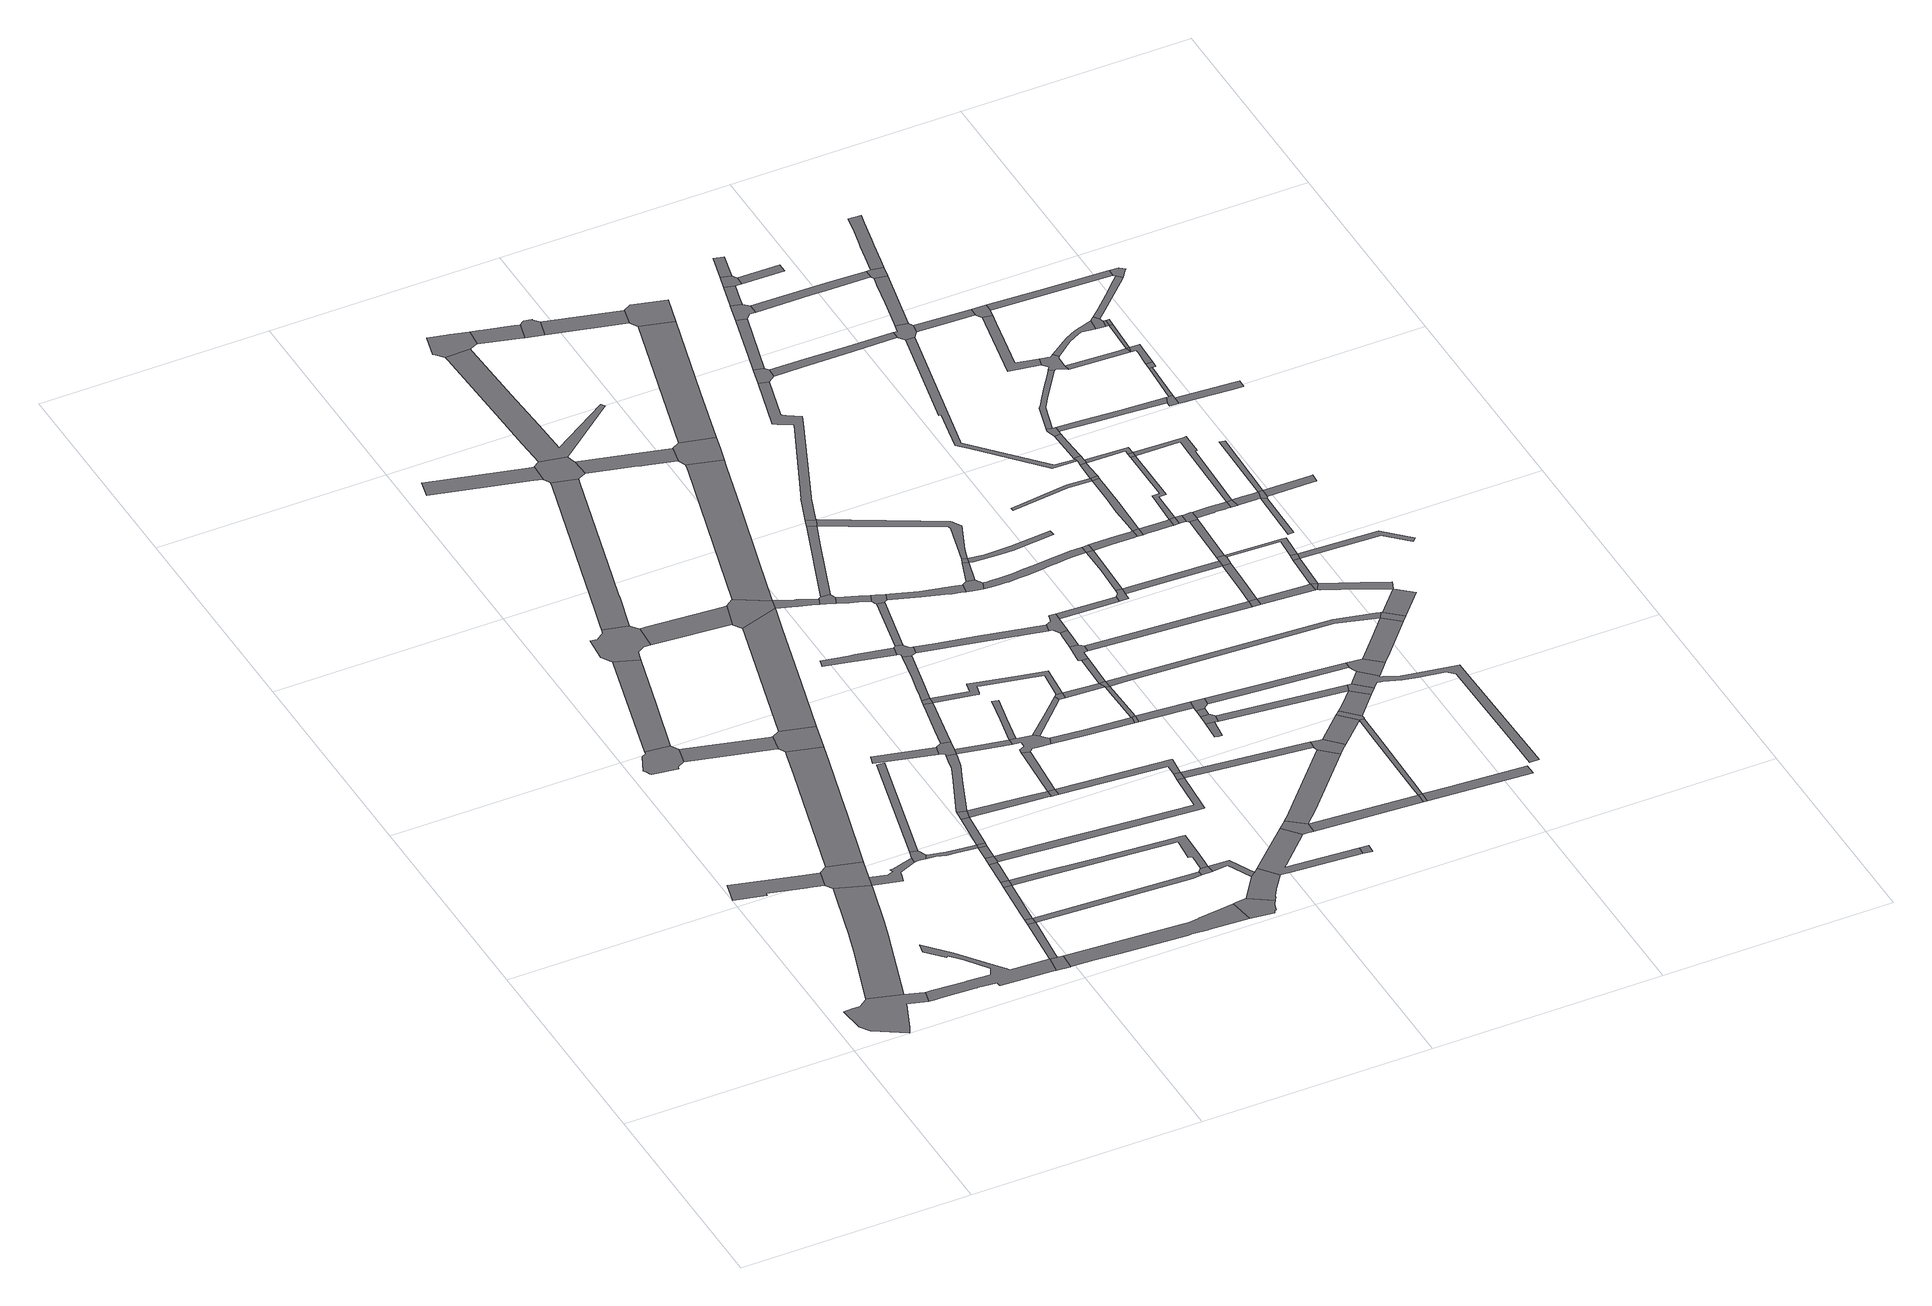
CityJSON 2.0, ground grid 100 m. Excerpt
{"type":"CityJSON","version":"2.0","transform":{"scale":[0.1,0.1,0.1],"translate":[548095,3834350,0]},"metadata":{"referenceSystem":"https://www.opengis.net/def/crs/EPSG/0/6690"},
"CityObjects":{
"road1":{"type":"Road","geometry":[{"type":"MultiSurface","lod":"1","boundaries":[[[0,1,2,3,4,5,6,7,8,9,10,11,12,13,14,15,16,17]]]}]},
"road2":{"type":"Road","attributes":{"RoadStructureAttribute.sectionType":"1"},"geometry":[{"type":"MultiSurface","lod":"1","boundaries":[[[18,19,20,21,22,23,24,25,26]]]}]},
"road3":{"type":"Road","attributes":{"RoadStructureAttribute.sectionType":"1"},"geometry":[{"type":"MultiSurface","lod":"1","boundaries":[[[27,28,29,30,31,32,33,34,0,17,35,36,37,38,39,40]]]}]},
"road4":{"type":"Road","geometry":[{"type":"MultiSurface","lod":"1","boundaries":[[[41,42,43,44,45,46,47,48,49,50,51,52,53,54]]]}]},
"road5":{"type":"Road","geometry":[{"type":"MultiSurface","lod":"1","boundaries":[[[55,56,57,58,59,60,61,62,63,64,65,66,67,68,69,70,71,72,73,74,75,16,15,76,77,78,79,80,81,82,83,84,85,86,87,88,89,90,91]]]}]},
"road6":{"type":"Road","geometry":[{"type":"MultiSurface","lod":"1","boundaries":[[[92,26,25,27,40,93,94]]]}]},
"road7":{"type":"Road","attributes":{"RoadStructureAttribute.sectionType":"1"},"geometry":[{"type":"MultiSurface","lod":"1","boundaries":[[[95,96,97,98,99,100,101,93,40,102,103,104,105,106,107]]]}]},
"road8":{"type":"Road","attributes":{"RoadStructureAttribute.sectionType":"1"},"geometry":[{"type":"MultiSurface","lod":"1","boundaries":[[[108,109,41,54,110,111,112]]]}]},
"road9":{"type":"Road","attributes":{"RoadStructureAttribute.sectionType":"1"},"geometry":[{"type":"MultiSurface","lod":"1","boundaries":[[[113,114,52,51,115,116,117]]]}]},
"road10":{"type":"Road","geometry":[{"type":"MultiSurface","lod":"1","boundaries":[[[91,90,118,119,120,121,122]]]}]},
"road11":{"type":"Road","attributes":{"RoadStructureAttribute.sectionType":"1"},"geometry":[{"type":"MultiSurface","lod":"1","boundaries":[[[123,124,125,92,94,126,127,128,129]]]}]},
"road12":{"type":"Road","attributes":{"RoadStructureAttribute.sectionType":"1"},"geometry":[{"type":"MultiSurface","lod":"1","boundaries":[[[130,91,122,131]]]}]},
"road13":{"type":"Road","geometry":[{"type":"MultiSurface","lod":"1","boundaries":[[[132,95,107,133,134,135,136,137,138,139]]]}]},
"road14":{"type":"Road","geometry":[{"type":"MultiSurface","lod":"1","boundaries":[[[140,130,131,141]]]}]},
"road15":{"type":"Road","geometry":[{"type":"MultiSurface","lod":"1","boundaries":[[[142,143,144,145,146,147,148,149,150,108,112,151,152,153,154,155,156,157,158,159]]]}]},
"road16":{"type":"Road","attributes":{"RoadStructureAttribute.sectionType":"1"},"geometry":[{"type":"MultiSurface","lod":"1","boundaries":[[[160,161,140,141,162]]]}]},
"road17":{"type":"Road","attributes":{"RoadStructureAttribute.sectionType":"1"},"geometry":[{"type":"MultiSurface","lod":"1","boundaries":[[[163,164,165,136,135,166,167,168,169,170,171]]]}]},
"road18":{"type":"Road","geometry":[{"type":"MultiSurface","lod":"1","boundaries":[[[172,160,162,173]]]}]},
"road19":{"type":"Road","attributes":{"RoadStructureAttribute.sectionType":"1"},"geometry":[{"type":"MultiSurface","lod":"1","boundaries":[[[174,175,176,177,132,139]]]}]},
"road20":{"type":"Road","attributes":{"RoadStructureAttribute.sectionType":"1"},"geometry":[{"type":"MultiSurface","lod":"1","boundaries":[[[178,172,173,179,180]]]}]},
"road21":{"type":"Road","geometry":[{"type":"MultiSurface","lod":"1","boundaries":[[[181,117,116,182,123,129,183]]]}]},
"road22":{"type":"Road","geometry":[{"type":"MultiSurface","lod":"1","boundaries":[[[184,178,180,185,186]]]}]},
"road23":{"type":"Road","attributes":{"RoadStructureAttribute.sectionType":"1"},"geometry":[{"type":"MultiSurface","lod":"1","boundaries":[[[170,184,186,187]]]}]},
"road24":{"type":"Road","geometry":[{"type":"MultiSurface","lod":"1","boundaries":[[[171,170,187,188]]]}]},
"road25":{"type":"Road","attributes":{"RoadStructureAttribute.sectionType":"1"},"geometry":[{"type":"MultiSurface","lod":"1","boundaries":[[[189,171,188,190]]]}]},
"road26":{"type":"Road","geometry":[{"type":"MultiSurface","lod":"1","boundaries":[[[191,189,190,192]]]}]},
"road27":{"type":"Road","attributes":{"RoadStructureAttribute.sectionType":"1"},"geometry":[{"type":"MultiSurface","lod":"1","boundaries":[[[193,194,195,196,197,198,199,200,119,118,201,202,203,204,205,206,207,208,209]]]}]},
"road28":{"type":"Road","attributes":{"RoadStructureAttribute.sectionType":"1"},"geometry":[{"type":"MultiSurface","lod":"1","boundaries":[[[210,211,156,155,212,213,214]]]}]},
"road29":{"type":"Road","attributes":{"RoadStructureAttribute.sectionType":"1"},"geometry":[{"type":"MultiSurface","lod":"1","boundaries":[[[215,216,217,218,219,142,159,220,221,222,223,224,225]]]}]},
"road30":{"type":"Road","attributes":{"RoadStructureAttribute.sectionType":"1"},"geometry":[{"type":"MultiSurface","lod":"1","boundaries":[[[226,227,228,229,230,231,232,233,234]]]}]},
"road31":{"type":"Road","attributes":{"RoadStructureAttribute.sectionType":"1"},"geometry":[{"type":"MultiSurface","lod":"1","boundaries":[[[235,236,237,141,131,238,239,240,241,242,243]]]}]},
"road32":{"type":"Road","attributes":{"RoadStructureAttribute.sectionType":"1"},"geometry":[{"type":"MultiSurface","lod":"1","boundaries":[[[244,245,246,247]]]}]},
"road33":{"type":"Road","attributes":{"RoadStructureAttribute.sectionType":"1"},"geometry":[{"type":"MultiSurface","lod":"1","boundaries":[[[248,249,250,251,252,253,181,183]]]}]},
"road34":{"type":"Road","attributes":{"RoadStructureAttribute.sectionType":"1"},"geometry":[{"type":"MultiSurface","lod":"1","boundaries":[[[254,255,256,257,258,259,191,192,260,261,262,263,264]]]}]},
"road35":{"type":"Road","attributes":{"RoadStructureAttribute.sectionType":"1"},"geometry":[{"type":"MultiSurface","lod":"1","boundaries":[[[265,266,267,268,269,270,271,272,173,162,273,274,275,276,277,278,279,280,281,282,283]]]}]},
"road36":{"type":"Road","attributes":{"RoadStructureAttribute.sectionType":"1"},"geometry":[{"type":"MultiSurface","lod":"1","boundaries":[[[284,285,286,287,192,190,288,289,290,291]]]}]},
"road37":{"type":"Road","geometry":[{"type":"MultiSurface","lod":"1","boundaries":[[[292,247,246,293,254,264,294,295]]]}]},
"road38":{"type":"Road","geometry":[{"type":"MultiSurface","lod":"1","boundaries":[[[296,214,213,297,252,251,298]]]}]},
"road39":{"type":"Road","attributes":{"RoadStructureAttribute.sectionType":"1"},"geometry":[{"type":"MultiSurface","lod":"1","boundaries":[[[299,300,301,292,295,302,303]]]}]},
"road40":{"type":"Road","attributes":{"RoadStructureAttribute.sectionType":"1"},"geometry":[{"type":"MultiSurface","lod":"1","boundaries":[[[304,305,306,307,308,186,185,309,310,311,312,313,314,315,316]]]}]},
"road41":{"type":"Road","geometry":[{"type":"MultiSurface","lod":"1","boundaries":[[[317,318,234,233,319,215,225,320,321,322,323,324]]]}]},
"road42":{"type":"Road","attributes":{"RoadStructureAttribute.sectionType":"1"},"geometry":[{"type":"MultiSurface","lod":"1","boundaries":[[[325,294,264,326,327,328]]]}]},
"road43":{"type":"Road","geometry":[{"type":"MultiSurface","lod":"1","boundaries":[[[291,290,329,330]]]}]},
"road44":{"type":"Road","attributes":{"RoadStructureAttribute.sectionType":"1"},"geometry":[{"type":"MultiSurface","lod":"1","boundaries":[[[331,332,333,334,335,336,337,338,339,340]]]}]},
"road45":{"type":"Road","geometry":[{"type":"MultiSurface","lod":"1","boundaries":[[[341,299,303,342]]]}]},
"road46":{"type":"Road","attributes":{"RoadStructureAttribute.sectionType":"1"},"geometry":[{"type":"MultiSurface","lod":"1","boundaries":[[[343,344,291,330,345,346]]]}]},
"road47":{"type":"Road","geometry":[{"type":"MultiSurface","lod":"1","boundaries":[[[347,348,209,208,349,350,351,352,353,354,355]]]}]},
"road48":{"type":"Road","geometry":[{"type":"MultiSurface","lod":"1","boundaries":[[[283,282,243,242,356]]]}]},
"road49":{"type":"Road","attributes":{"RoadStructureAttribute.sectionType":"1"},"geometry":[{"type":"MultiSurface","lod":"1","boundaries":[[[357,358,359,360,361,298,251,362,363,364,365,366,367,368]]]}]},
"road50":{"type":"Road","attributes":{"RoadStructureAttribute.sectionType":"1"},"geometry":[{"type":"MultiSurface","lod":"1","boundaries":[[[369,370,371,372,341,342,373,374]]]}]},
"road51":{"type":"Road","geometry":[{"type":"MultiSurface","lod":"1","boundaries":[[[328,327,375,376,377,343,346,378,379,380,381,382,383,384,385,386,387,388]]]}]},
"road52":{"type":"Road","attributes":{"RoadStructureAttribute.sectionType":"1"},"geometry":[{"type":"MultiSurface","lod":"1","boundaries":[[[389,283,356,390,391,392]]]}]},
"road53":{"type":"Road","geometry":[{"type":"MultiSurface","lod":"1","boundaries":[[[393,394,395,396,397,398,328,388]]]}]},
"road54":{"type":"Road","geometry":[{"type":"MultiSurface","lod":"1","boundaries":[[[399,400,401,368,367,402,403,404,405,406,407]]]}]},
"road55":{"type":"Road","geometry":[{"type":"MultiSurface","lod":"1","boundaries":[[[408,392,391,409,410,347,355,411,412,413,414,415]]]}]},
"road56":{"type":"Road","geometry":[{"type":"MultiSurface","lod":"1","boundaries":[[[416,417,340,339,418,419,369,374,420,421,422,423,424,425,426,427,428]]]}]},
"road57":{"type":"Road","attributes":{"RoadStructureAttribute.sectionType":"1"},"geometry":[{"type":"MultiSurface","lod":"1","boundaries":[[[429,430,296,298,431,432,433,434]]]}]},
"road58":{"type":"Road","attributes":{"RoadStructureAttribute.sectionType":"1"},"geometry":[{"type":"MultiSurface","lod":"1","boundaries":[[[435,322,321,436,437,438,439,440,441]]]}]},
"road59":{"type":"Road","attributes":{"RoadStructureAttribute.sectionType":"1"},"geometry":[{"type":"MultiSurface","lod":"1","boundaries":[[[442,443,444,445,330,329,446,447,448,449]]]}]},
"road60":{"type":"Road","geometry":[{"type":"MultiSurface","lod":"1","boundaries":[[[450,451,452,453,454,455,456,457,458,459,460,461,462,463]]]}]},
"road61":{"type":"Road","attributes":{"RoadStructureAttribute.sectionType":"1"},"geometry":[{"type":"MultiSurface","lod":"1","boundaries":[[[464,465,466,467,468,469,459,458,470,471,472,317,324]]]}]},
"road62":{"type":"Road","attributes":{"RoadStructureAttribute.sectionType":"1"},"geometry":[{"type":"MultiSurface","lod":"1","boundaries":[[[473,474,475,476,477,478,479,342,303,480,481,482,483,484,485,486,487,488]]]}]},
"road63":{"type":"Road","attributes":{"RoadStructureAttribute.sectionType":"1"},"geometry":[{"type":"MultiSurface","lod":"1","boundaries":[[[489,416,428,490]]]}]},
"road64":{"type":"Road","attributes":{"RoadStructureAttribute.sectionType":"1"},"geometry":[{"type":"MultiSurface","lod":"1","boundaries":[[[491,492,493,404,403,494,495,496,497,498,499]]]}]},
"road65":{"type":"Road","attributes":{"RoadStructureAttribute.sectionType":"1"},"geometry":[{"type":"MultiSurface","lod":"1","boundaries":[[[500,501,385,384,502,503]]]}]},
"road66":{"type":"Road","attributes":{"RoadStructureAttribute.sectionType":"1"},"geometry":[{"type":"MultiSurface","lod":"1","boundaries":[[[504,399,407,505,506]]]}]},
"road67":{"type":"Road","geometry":[{"type":"MultiSurface","lod":"1","boundaries":[[[507,499,498,508,509,489,490,510,511,512,513]]]}]},
"road68":{"type":"Road","attributes":{"RoadStructureAttribute.sectionType":"1"},"geometry":[{"type":"MultiSurface","lod":"1","boundaries":[[[514,515,382,381,516,517,518]]]}]},
"road69":{"type":"Road","attributes":{"RoadStructureAttribute.sectionType":"1"},"geometry":[{"type":"MultiSurface","lod":"1","boundaries":[[[519,520,521,463,462,522,523,524,525]]]}]},
"road70":{"type":"Road","geometry":[{"type":"MultiSurface","lod":"1","boundaries":[[[448,304,316,449]]]}]},
"road71":{"type":"Road","geometry":[{"type":"MultiSurface","lod":"1","boundaries":[[[487,500,503,526,488]]]}]},
"road72":{"type":"Road","attributes":{"RoadStructureAttribute.sectionType":"1"},"geometry":[{"type":"MultiSurface","lod":"1","boundaries":[[[527,528,408,415,529,530,531,532,533,534,535,536]]]}]},
"road73":{"type":"Road","attributes":{"RoadStructureAttribute.sectionType":"1"},"geometry":[{"type":"MultiSurface","lod":"1","boundaries":[[[537,538,424,423,539,540,541]]]}]},
"road74":{"type":"Road","geometry":[{"type":"MultiSurface","lod":"1","boundaries":[[[542,441,440,429,434,543,544]]]}]},
"road75":{"type":"Road","geometry":[{"type":"MultiSurface","lod":"1","boundaries":[[[545,546,504,506,547,548]]]}]},
"road76":{"type":"Road","attributes":{"RoadStructureAttribute.sectionType":"1"},"geometry":[{"type":"MultiSurface","lod":"1","boundaries":[[[549,550,551,552,513,512,553,554,555,556,557,558,559]]]}]},
"road77":{"type":"Road","geometry":[{"type":"MultiSurface","lod":"1","boundaries":[[[560,561,525,524,562,563,564,565]]]}]},
"road78":{"type":"Road","attributes":{"RoadStructureAttribute.sectionType":"1"},"geometry":[{"type":"MultiSurface","lod":"1","boundaries":[[[488,526,566,567,568]]]}]},
"road79":{"type":"Road","geometry":[{"type":"MultiSurface","lod":"1","boundaries":[[[569,527,536,570,571,572]]]}]},
"road80":{"type":"Road","geometry":[{"type":"MultiSurface","lod":"1","boundaries":[[[573,518,517,574]]]}]},
"road81":{"type":"Road","attributes":{"RoadStructureAttribute.sectionType":"1"},"geometry":[{"type":"MultiSurface","lod":"1","boundaries":[[[567,575,576,518,573,577,578]]]}]},
"road82":{"type":"Road","geometry":[{"type":"MultiSurface","lod":"1","boundaries":[[[568,567,578,579]]]}]},
"road83":{"type":"Road","geometry":[{"type":"MultiSurface","lod":"1","boundaries":[[[532,531,580,581]]]}]},
"road84":{"type":"Road","attributes":{"RoadStructureAttribute.sectionType":"1"},"geometry":[{"type":"MultiSurface","lod":"1","boundaries":[[[582,568,579,583]]]}]},
"road85":{"type":"Road","attributes":{"RoadStructureAttribute.sectionType":"1"},"geometry":[{"type":"MultiSurface","lod":"1","boundaries":[[[573,574,584,585,586]]]}]},
"road86":{"type":"Road","attributes":{"RoadStructureAttribute.sectionType":"1"},"geometry":[{"type":"MultiSurface","lod":"1","boundaries":[[[587,588,589,590,591,592,547,506,593,594,595,596,597,598]]]}]},
"road87":{"type":"Road","geometry":[{"type":"MultiSurface","lod":"1","boundaries":[[[599,559,558,600,601,602,603]]]}]},
"road88":{"type":"Road","geometry":[{"type":"MultiSurface","lod":"1","boundaries":[[[604,605,606,607,582,583,608,609,610,611]]]}]},
"road89":{"type":"Road","attributes":{"RoadStructureAttribute.sectionType":"1"},"geometry":[{"type":"MultiSurface","lod":"1","boundaries":[[[449,316,612,613,614]]]}]},
"road90":{"type":"Road","attributes":{"RoadStructureAttribute.sectionType":"1"},"geometry":[{"type":"MultiSurface","lod":"1","boundaries":[[[563,562,615,616]]]}]},
"road91":{"type":"Road","attributes":{"RoadStructureAttribute.sectionType":"1"},"geometry":[{"type":"MultiSurface","lod":"1","boundaries":[[[617,618,604,611,619,620]]]}]},
"road92":{"type":"Road","attributes":{"RoadStructureAttribute.sectionType":"1"},"geometry":[{"type":"MultiSurface","lod":"1","boundaries":[[[621,542,544,622,623]]]}]},
"road93":{"type":"Road","attributes":{"RoadStructureAttribute.sectionType":"1"},"geometry":[{"type":"MultiSurface","lod":"1","boundaries":[[[624,599,603,625]]]}]},
"road94":{"type":"Road","geometry":[{"type":"MultiSurface","lod":"1","boundaries":[[[626,627,628,629,541,540,630,631,617,620,632,633]]]}]},
"road95":{"type":"Road","geometry":[{"type":"MultiSurface","lod":"1","boundaries":[[[634,635,636,637,638,639]]]}]},
"road96":{"type":"Road","attributes":{"RoadStructureAttribute.sectionType":"1"},"geometry":[{"type":"MultiSurface","lod":"1","boundaries":[[[640,641,642,643,644,645,646,647,648,545,548,649,650,651,652,653,654,655,656]]]}]},
"road97":{"type":"Road","geometry":[{"type":"MultiSurface","lod":"1","boundaries":[[[597,624,625,598]]]}]},
"road98":{"type":"Road","attributes":{"RoadStructureAttribute.sectionType":"1"},"geometry":[{"type":"MultiSurface","lod":"1","boundaries":[[[657,658,659,569,572,660,661,662]]]}]},
"road99":{"type":"Road","geometry":[{"type":"MultiSurface","lod":"1","boundaries":[[[663,664,634,639,665,666,667,668,669]]]}]},
"road100":{"type":"Road","attributes":{"RoadStructureAttribute.sectionType":"1"},"geometry":[{"type":"MultiSurface","lod":"1","boundaries":[[[670,663,669,671]]]}]},
"road101":{"type":"Road","geometry":[{"type":"MultiSurface","lod":"1","boundaries":[[[586,585,670,671,672,673,674,675]]]}]},
"road102":{"type":"Road","attributes":{"RoadStructureAttribute.sectionType":"1"},"geometry":[{"type":"MultiSurface","lod":"1","boundaries":[[[676,677,678,572,571,679,680]]]}]},
"road103":{"type":"Road","attributes":{"RoadStructureAttribute.sectionType":"1"},"geometry":[{"type":"MultiSurface","lod":"1","boundaries":[[[633,632,681,682]]]}]},
"road104":{"type":"Road","attributes":{"RoadStructureAttribute.sectionType":"1"},"geometry":[{"type":"MultiSurface","lod":"1","boundaries":[[[683,684,685,686,687,688,689,690,691,692,693,694,695,602,601,696,697,698,699,700,701,702,703,704,705,706,707,708,709]]]}]},
"road105":{"type":"Road","geometry":[{"type":"MultiSurface","lod":"1","boundaries":[[[710,616,615,621,623,711]]]}]},
"road106":{"type":"Road","attributes":{"RoadStructureAttribute.sectionType":"1"},"geometry":[{"type":"MultiSurface","lod":"1","boundaries":[[[712,713,714,715,716,717,718,719,598,625]]]}]},
"road107":{"type":"Road","geometry":[{"type":"MultiSurface","lod":"1","boundaries":[[[720,640,656,721,722,723]]]}]},
"road108":{"type":"Road","geometry":[{"type":"MultiSurface","lod":"1","boundaries":[[[724,614,613,725,657,662,726,727,728]]]}]},
"road109":{"type":"Road","geometry":[{"type":"MultiSurface","lod":"1","boundaries":[[[680,679,729,730]]]}]},
"road110":{"type":"Road","attributes":{"RoadStructureAttribute.sectionType":"1"},"geometry":[{"type":"MultiSurface","lod":"1","boundaries":[[[731,666,665,732,733,734]]]}]},
"road111":{"type":"Road","attributes":{"RoadStructureAttribute.sectionType":"1"},"geometry":[{"type":"MultiSurface","lod":"1","boundaries":[[[735,736,610,609,737,738,739,740]]]}]},
"road112":{"type":"Road","geometry":[{"type":"MultiSurface","lod":"1","boundaries":[[[741,742,682,681,743,744,745]]]}]},
"road113":{"type":"Road","attributes":{"RoadStructureAttribute.sectionType":"1"},"geometry":[{"type":"MultiSurface","lod":"1","boundaries":[[[746,747,720,723,748,749]]]}]},
"road114":{"type":"Road","attributes":{"RoadStructureAttribute.sectionType":"1"},"geometry":[{"type":"MultiSurface","lod":"1","boundaries":[[[750,751,728,727,752,753,754]]]}]},
"road115":{"type":"Road","attributes":{"RoadStructureAttribute.sectionType":"1"},"geometry":[{"type":"MultiSurface","lod":"1","boundaries":[[[675,674,755,756,757,758]]]}]},
"road116":{"type":"Road","attributes":{"RoadStructureAttribute.sectionType":"1"},"geometry":[{"type":"MultiSurface","lod":"1","boundaries":[[[709,759,741,745,760,761]]]}]},
"road117":{"type":"Road","attributes":{"RoadStructureAttribute.sectionType":"1"},"geometry":[{"type":"MultiSurface","lod":"1","boundaries":[[[754,762,763,680,730,764,765,766]]]}]},
"road118":{"type":"Road","geometry":[{"type":"MultiSurface","lod":"1","boundaries":[[[767,768,683,709,761]]]}]},
"road119":{"type":"Road","attributes":{"RoadStructureAttribute.sectionType":"1"},"geometry":[{"type":"MultiSurface","lod":"1","boundaries":[[[769,770,771,772,579,578,773,774,775,776]]]}]},
"road120":{"type":"Road","geometry":[{"type":"MultiSurface","lod":"1","boundaries":[[[777,750,754,766,778,779]]]}]},
"road121":{"type":"Road","geometry":[{"type":"MultiSurface","lod":"1","boundaries":[[[780,746,749,781,782,783,784]]]}]},
"road122":{"type":"Road","attributes":{"RoadStructureAttribute.sectionType":"1"},"geometry":[{"type":"MultiSurface","lod":"1","boundaries":[[[785,786,780,784,787,788]]]}]},
"road123":{"type":"Road","attributes":{"RoadStructureAttribute.sectionType":"1"},"geometry":[{"type":"MultiSurface","lod":"1","boundaries":[[[789,790,791,730,729,792,793,794]]]}]},
"road124":{"type":"Road","attributes":{"RoadStructureAttribute.sectionType":"1"},"geometry":[{"type":"MultiSurface","lod":"1","boundaries":[[[733,795,796,797,777,779,798,799]]]}]},
"road125":{"type":"Road","attributes":{"RoadStructureAttribute.sectionType":"1"},"geometry":[{"type":"MultiSurface","lod":"1","boundaries":[[[800,801,802,767,761,803,804,805,806,807]]]}]},
"road126":{"type":"Road","attributes":{"RoadStructureAttribute.sectionType":"1"},"geometry":[{"type":"MultiSurface","lod":"1","boundaries":[[[808,809,745,744,810,811,812,813]]]}]},
"road127":{"type":"Road","attributes":{"RoadStructureAttribute.sectionType":"1"},"geometry":[{"type":"MultiSurface","lod":"1","boundaries":[[[814,815,816,722,721,817,818,819,820,821]]]}]},
"road128":{"type":"Road","attributes":{"RoadStructureAttribute.sectionType":"1"},"geometry":[{"type":"MultiSurface","lod":"1","boundaries":[[[822,823,824,825,826,827,828]]]}]},
"road129":{"type":"Road","geometry":[{"type":"MultiSurface","lod":"1","boundaries":[[[829,785,788,830,831,832]]]}]},
"road130":{"type":"Road","geometry":[{"type":"MultiSurface","lod":"1","boundaries":[[[734,733,799,833,834]]]}]},
"road131":{"type":"Road","attributes":{"RoadStructureAttribute.sectionType":"1"},"geometry":[{"type":"MultiSurface","lod":"1","boundaries":[[[835,829,832,836]]]}]},
"road132":{"type":"Road","geometry":[{"type":"MultiSurface","lod":"1","boundaries":[[[837,807,806,838]]]}]},
"road133":{"type":"Road","geometry":[{"type":"MultiSurface","lod":"1","boundaries":[[[839,740,739,840]]]}]},
"road134":{"type":"Road","geometry":[{"type":"MultiSurface","lod":"1","boundaries":[[[841,842,831,830]]]}]},
"road135":{"type":"Road","attributes":{"RoadStructureAttribute.sectionType":"1"},"geometry":[{"type":"MultiSurface","lod":"1","boundaries":[[[827,843,844,845,846,807,837,847,848]]]}]},
"road136":{"type":"Road","attributes":{"RoadStructureAttribute.sectionType":"1"},"geometry":[{"type":"MultiSurface","lod":"1","boundaries":[[[849,850,834,833,851,852,853,854,855,856,857,858,859,860,861,862,863,864,865,866,867,868,869,870]]]}]},
"road137":{"type":"Road","geometry":[{"type":"MultiSurface","lod":"1","boundaries":[[[871,758,757,872,849,870,873,874]]]}]},
"road138":{"type":"Road","attributes":{"RoadStructureAttribute.sectionType":"1"},"geometry":[{"type":"MultiSurface","lod":"1","boundaries":[[[812,875,876,740,839,877,878,879]]]}]},
"road139":{"type":"Road","attributes":{"RoadStructureAttribute.sectionType":"1"},"geometry":[{"type":"MultiSurface","lod":"1","boundaries":[[[880,837,838,881,882,883,884,885]]]}]},
"road140":{"type":"Road","attributes":{"RoadStructureAttribute.sectionType":"1"},"geometry":[{"type":"MultiSurface","lod":"1","boundaries":[[[886,887,888,889,890,891,892,893,894,895,896,897,898,899]]]}]},
"road141":{"type":"Road","geometry":[{"type":"MultiSurface","lod":"1","boundaries":[[[828,827,848,900]]]}]},
"road142":{"type":"Road","attributes":{"RoadStructureAttribute.sectionType":"1"},"geometry":[{"type":"MultiSurface","lod":"1","boundaries":[[[901,783,782,902,903,904,905]]]}]},
"road143":{"type":"Road","geometry":[{"type":"MultiSurface","lod":"1","boundaries":[[[906,813,812,879,907,908]]]}]},
"road144":{"type":"Road","attributes":{"RoadStructureAttribute.sectionType":"1"},"geometry":[{"type":"MultiSurface","lod":"1","boundaries":[[[909,828,900,910,911,912]]]}]},
"road145":{"type":"Road","geometry":[{"type":"MultiSurface","lod":"1","boundaries":[[[913,914,894,893,915,909,912,916,917]]]}]},
"road146":{"type":"Road","geometry":[{"type":"MultiSurface","lod":"1","boundaries":[[[918,885,884,919]]]}]},
"road147":{"type":"Road","attributes":{"RoadStructureAttribute.sectionType":"1"},"geometry":[{"type":"MultiSurface","lod":"1","boundaries":[[[920,839,840,921,922]]]}]},
"road148":{"type":"Road","attributes":{"RoadStructureAttribute.sectionType":"1"},"geometry":[{"type":"MultiSurface","lod":"1","boundaries":[[[923,924,906,908,925]]]}]},
"road149":{"type":"Road","attributes":{"RoadStructureAttribute.sectionType":"1"},"geometry":[{"type":"MultiSurface","lod":"1","boundaries":[[[926,927,928,929,930,931,914,913]]]}]},
"road150":{"type":"Road","attributes":{"RoadStructureAttribute.sectionType":"1"},"geometry":[{"type":"MultiSurface","lod":"1","boundaries":[[[932,918,919,933,934,935]]]}]},
"road151":{"type":"Road","geometry":[{"type":"MultiSurface","lod":"1","boundaries":[[[936,937,930,929,938,939,940]]]}]},
"road152":{"type":"Road","geometry":[{"type":"MultiSurface","lod":"1","boundaries":[[[941,942,943,821,820,886,899,944,945,946,947]]]}]},
"road153":{"type":"Road","geometry":[{"type":"MultiSurface","lod":"1","boundaries":[[[948,949,935,934,950,923,925,951,952]]]}]},
"road154":{"type":"Road","attributes":{"RoadStructureAttribute.sectionType":"1"},"geometry":[{"type":"MultiSurface","lod":"1","boundaries":[[[775,953,954,874,873,955,956]]]}]},
"road155":{"type":"Road","attributes":{"RoadStructureAttribute.sectionType":"1"},"geometry":[{"type":"MultiSurface","lod":"1","boundaries":[[[957,958,959,885,918,960,961,962]]]}]},
"road156":{"type":"Road","attributes":{"RoadStructureAttribute.sectionType":"1"},"geometry":[{"type":"MultiSurface","lod":"1","boundaries":[[[963,964,917,916,965,966,967]]]}]},
"road157":{"type":"Road","attributes":{"RoadStructureAttribute.sectionType":"1"},"geometry":[{"type":"MultiSurface","lod":"1","boundaries":[[[968,969,970,908,907,971,972,973,974]]]}]},
"road158":{"type":"Road","geometry":[{"type":"MultiSurface","lod":"1","boundaries":[[[922,921,975,976]]]}]},
"road159":{"type":"Road","attributes":{"RoadStructureAttribute.sectionType":"1"},"geometry":[{"type":"MultiSurface","lod":"1","boundaries":[[[977,978,979,980,981,941,947,982]]]}]},
"road160":{"type":"Road","attributes":{"RoadStructureAttribute.sectionType":"1"},"geometry":[{"type":"MultiSurface","lod":"1","boundaries":[[[983,922,976,984]]]}]},
"road161":{"type":"Road","attributes":{"RoadStructureAttribute.sectionType":"1"},"geometry":[{"type":"MultiSurface","lod":"1","boundaries":[[[985,952,951,986,987,988,989,990,991]]]}]},
"road162":{"type":"Road","geometry":[{"type":"MultiSurface","lod":"1","boundaries":[[[966,957,962,967]]]}]},
"road163":{"type":"Road","attributes":{"RoadStructureAttribute.sectionType":"1"},"geometry":[{"type":"MultiSurface","lod":"1","boundaries":[[[992,993,994,995,996,997,936,940,998,999,1000,1001,1002,1003]]]}]},
"road164":{"type":"Road","geometry":[{"type":"MultiSurface","lod":"1","boundaries":[[[973,983,984,974]]]}]},
"road165":{"type":"Road","geometry":[{"type":"MultiSurface","lod":"1","boundaries":[[[776,775,956,1004,1005]]]}]},
"road166":{"type":"Road","attributes":{"RoadStructureAttribute.sectionType":"1"},"geometry":[{"type":"MultiSurface","lod":"1","boundaries":[[[1006,946,945,1007,1008,1009]]]}]},
"road167":{"type":"Road","attributes":{"RoadStructureAttribute.sectionType":"1"},"geometry":[{"type":"MultiSurface","lod":"1","boundaries":[[[1010,1011,1012,1013,1014,1015,967,962,1016,1017,1018,1019,991,1020]]]}]},
"road168":{"type":"Road","attributes":{"RoadStructureAttribute.sectionType":"1"},"geometry":[{"type":"MultiSurface","lod":"1","boundaries":[[[1021,1022,976,975,1023,1024,1025,1026,1027]]]}]},
"road169":{"type":"Road","geometry":[{"type":"MultiSurface","lod":"1","boundaries":[[[905,904,977,982,1028,1029]]]}]},
"road170":{"type":"Road","geometry":[{"type":"MultiSurface","lod":"1","boundaries":[[[1020,991,990,1030]]]}]},
"road171":{"type":"Road","attributes":{"RoadStructureAttribute.sectionType":"1"},"geometry":[{"type":"MultiSurface","lod":"1","boundaries":[[[1031,1032,939,938,1033,1034,1035,1036]]]}]},
"road172":{"type":"Road","attributes":{"RoadStructureAttribute.sectionType":"1"},"geometry":[{"type":"MultiSurface","lod":"1","boundaries":[[[1026,1005,1004,1037]]]}]},
"road173":{"type":"Road","attributes":{"RoadStructureAttribute.sectionType":"1"},"geometry":[{"type":"MultiSurface","lod":"1","boundaries":[[[1038,1039,1040,1041,1042,1043,1044,1045,1046,1047]]]}]},
"road174":{"type":"Road","attributes":{"RoadStructureAttribute.sectionType":"1"},"geometry":[{"type":"MultiSurface","lod":"1","boundaries":[[[1048,1049,1050,1020,1030,1051,1052,1053,1054,1055]]]}]},
"road175":{"type":"Road","geometry":[{"type":"MultiSurface","lod":"1","boundaries":[[[1054,1056,1057,1058,1059]]]}]},
"road176":{"type":"Road","attributes":{"RoadStructureAttribute.sectionType":"1"},"geometry":[{"type":"MultiSurface","lod":"1","boundaries":[[[1060,1061,1062,1063,1064,1029,1028,1065,1066,1067,1068,1069]]]}]},
"road177":{"type":"Road","geometry":[{"type":"MultiSurface","lod":"1","boundaries":[[[1070,1071,1072,1073,1043,1042,1074,992,1003,1075,1076,1077,1078,1079]]]}]},
"road178":{"type":"Road","geometry":[{"type":"MultiSurface","lod":"1","boundaries":[[[1009,1008,1038,1047,1080,1081]]]}]},
"road179":{"type":"Road","geometry":[{"type":"MultiSurface","lod":"1","boundaries":[[[1055,1054,1059,1082,1083]]]}]},
"road180":{"type":"Road","attributes":{"RoadStructureAttribute.sectionType":"1"},"geometry":[{"type":"MultiSurface","lod":"1","boundaries":[[[1084,974,984,1085,1086,1087]]]}]},
"road181":{"type":"Road","attributes":{"RoadStructureAttribute.sectionType":"1"},"geometry":[{"type":"MultiSurface","lod":"1","boundaries":[[[1088,1089,1055,1083]]]}]},
"road182":{"type":"Road","attributes":{"RoadStructureAttribute.sectionType":"1"},"geometry":[{"type":"MultiSurface","lod":"1","boundaries":[[[1090,1083,1082,1091,1092,1093]]]}]},
"road183":{"type":"Road","attributes":{"RoadStructureAttribute.sectionType":"1"},"geometry":[{"type":"MultiSurface","lod":"1","boundaries":[[[1094,1077,1076,1095,1096]]]}]},
"road184":{"type":"Road","attributes":{"RoadStructureAttribute.sectionType":"1"},"geometry":[{"type":"MultiSurface","lod":"1","boundaries":[[[1097,1098,1099,1100,1101,1102,1103,1104,1105,1106,1070,1079,1107,1108,1109,1110]]]}]},
"road185":{"type":"Road","geometry":[{"type":"MultiSurface","lod":"1","boundaries":[[[1111,1112,1036,1035,1113,1114,1115,1116]]]}]},
"road186":{"type":"Road","attributes":{"RoadStructureAttribute.sectionType":"1"},"geometry":[{"type":"MultiSurface","lod":"1","boundaries":[[[1117,1111,1116,1118]]]}]},
"road187":{"type":"Road","geometry":[{"type":"MultiSurface","lod":"1","boundaries":[[[1119,1117,1118,1120,1121]]]}]},
"road188":{"type":"Road","geometry":[{"type":"MultiSurface","lod":"1","boundaries":[[[1122,1096,1095]]]}]},
"road189":{"type":"Road","attributes":{"RoadStructureAttribute.sectionType":"1"},"geometry":[{"type":"MultiSurface","lod":"1","boundaries":[[[1123,1124,1122,1095,1125,1126,1119,1121]]]}]},
"road190":{"type":"Road","geometry":[{"type":"MultiSurface","lod":"1","boundaries":[[[1127,1128,1097,1110,1129,1130,1131]]]}]},
"road191":{"type":"Road","attributes":{"RoadStructureAttribute.sectionType":"1"},"geometry":[{"type":"MultiSurface","lod":"1","boundaries":[[[1132,1096,1122,1133]]]}]},
"road192":{"type":"Road","attributes":{"RoadStructureAttribute.sectionType":"1"},"geometry":[{"type":"MultiSurface","lod":"1","boundaries":[[[1134,1081,1080,1135,1136,1137]]]}]},
"road193":{"type":"Road","attributes":{"RoadStructureAttribute.sectionType":"1"},"geometry":[{"type":"MultiSurface","lod":"1","boundaries":[[[1138,1115,1114,1139,1140,1141]]]}]},
"road194":{"type":"Road","attributes":{"RoadStructureAttribute.sectionType":"1"},"geometry":[{"type":"MultiSurface","lod":"1","boundaries":[[[1130,1129,1132,1142]]]}]},
"road195":{"type":"Road","geometry":[{"type":"MultiSurface","lod":"1","boundaries":[[[1142,1132,1133,1143]]]}]},
"road196":{"type":"Road","attributes":{"RoadStructureAttribute.sectionType":"1"},"geometry":[{"type":"MultiSurface","lod":"1","boundaries":[[[1144,1145,1146,1147,1127,1131,1148,1149,1150]]]}]},
"road197":{"type":"Road","geometry":[{"type":"MultiSurface","lod":"1","boundaries":[[[1137,1136,1144,1150,1151,1152,1153,1154]]]}]}
},
"vertices":[
[185,267,0],[184,264,0],[181,261,0],[144,235,0],[114,235,0],[73,234,0],[84,123,0],[87,119,0],[112,81,0],[242,2,0],[255,29,0],[256,32,0],[281,94,0],[309,162,0],[311,169,0],[395,143,0],[408,198,0],[329,224,0],
[314,1060,0],[25,1137,0],[2,1043,0],[135,1010,0],[137,1023,0],[294,982,0],[303,980,0],[362,965,0],[381,1042,0],
[382,932,0],[380,924,0],[323,708,0],[311,665,0],[302,633,0],[277,552,0],[270,529,0],[244,449,0],[419,509,0],[438,569,0],[456,629,0],[465,660,0],[520,868,0],[524,884,0],
[116,2018,0],[113,2005,0],[97,1997,0],[92,1994,0],[57,1916,0],[63,1904,0],[72,1888,0],[76,1881,0],[185,1865,0],[188,1876,0],[221,1894,0],[240,1971,0],[225,1995,0],[219,2005,0],
[764,175,0],[761,179,0],[754,188,0],[735,214,0],[616,367,0],[521,469,0],[512,425,0],[580,352,0],[587,360,0],[633,309,0],[702,217,0],[698,210,0],[689,192,0],[685,185,0],[682,181,0],[585,187,0],[574,187,0],[517,190,0],[436,196,0],[417,197,0],[413,197,0],[420,141,0],[426,141,0],[445,140,0],[513,137,0],[546,136,0],[597,133,0],[600,133,0],[603,133,0],[684,125,0],[684,112,0],[684,106,0],[689,105,0],[735,102,0],[904,92,0],[921,91,0],[930,164,0],
[417,1064,0],[536,931,0],[561,1027,0],
[738,961,0],[730,961,0],[644,937,0],[630,935,0],[634,927,0],[636,921,0],[610,912,0],[618,859,0],[645,851,0],[655,887,0],[659,904,0],[660,905,0],[735,936,0],
[257,2571,0],[254,2560,0],[284,2242,0],[288,2259,0],[360,2532,0],
[596,1878,0],[585,1881,0],[566,1804,0],[583,1799,0],[600,1877,0],
[981,85,0],[986,159,0],[968,160,0],[966,161,0],[961,161,0],
[601,1770,0],[596,1750,0],[567,1633,0],[646,1344,0],[647,1351,0],[721,1635,0],[746,1732,0],
[952,393,0],[985,390,0],
[748,1000,0],[749,937,0],[763,937,0],[784,935,0],[796,957,0],[792,966,0],[782,987,0],[779,993,0],
[955,423,0],[985,420,0],
[309,2768,0],[303,2746,0],[297,2741,0],[276,2727,0],[269,2722,0],[239,2725,0],[229,2616,0],[232,2610,0],[253,2576,0],[373,2580,0],[379,2583,0],[399,2595,0],[406,2599,0],[435,2597,0],[443,2706,0],[437,2712,0],[419,2735,0],[415,2740,0],
[974,640,0],[959,465,0],[1007,638,0],
[948,928,0],[876,936,0],[814,950,0],[825,930,0],[867,918,0],[906,914,0],[987,905,0],[996,903,0],[1000,923,0],
[976,673,0],[1010,670,0],
[910,1534,0],[911,1536,0],[895,1537,0],[879,1539,0],
[986,791,0],[1019,766,0],[1021,790,0],
[635,1897,0],[587,1798,0],[779,1859,0],
[990,833,0],[1024,790,0],[1026,830,0],
[1032,900,0],
[1034,920,0],
[1017,1091,0],[1051,1088,0],
[1022,1136,0],[1060,1128,0],
[1662,140,0],[1628,136,0],[1562,129,0],[1559,128,0],[1515,123,0],[1483,126,0],[1458,127,0],[1427,130,0],[984,85,0],[1084,79,0],[1184,73,0],[1476,53,0],[1491,53,0],[1560,48,0],[1564,48,0],[1734,38,0],[1720,148,0],
[795,2681,0],[471,2704,0],[461,2595,0],[774,2567,0],[807,2680,0],
[546,3668,0],[540,3645,0],[408,3139,0],[340,2884,0],[315,2790,0],[463,2918,0],[467,2937,0],[489,3025,0],[495,3043,0],[646,3617,0],[653,3641,0],
[516,3788,0],[513,3788,0],[101,3892,0],[99,3893,0],[83,3817,0],[465,3718,0],[494,3711,0],[529,3701,0],[532,3784,0],
[1419,398,0],[1326,403,0],[1295,404,0],[1281,376,0],[1320,374,0],[1439,369,0],[1653,359,0],[1691,361,0],[1690,384,0],
[880,1594,0],[870,1555,0],[1121,1488,0],[1133,1531,0],
[849,2124,0],[935,2457,0],[964,2566,0],[968,2580,0],[799,2529,0],[791,2494,0],
[1144,1468,0],[1137,1436,0],[1128,1389,0],[1097,1317,0],[1024,1144,0],[1023,1140,0],[1132,1306,0],[1165,1386,0],[1179,1438,0],[1183,1455,0],[1184,1459,0],
[1738,429,0],[1740,477,0],[1745,610,0],[1724,612,0],[1704,613,0],[1380,640,0],[1330,644,0],[1154,658,0],[1197,624,0],[1333,614,0],[1372,611,0],[1702,587,0],[1703,587,0],[1694,482,0],[1708,478,0],[1711,477,0],[1709,435,0],[1707,400,0],[1737,400,0],
[1357,1098,0],[1280,1106,0],[1093,1125,0],[1061,1128,0],[1284,1069,0],[1378,1062,0],[1393,1060,0],[1395,1094,0],
[1159,1545,0],[1146,1481,0],[1189,1489,0],[1198,1537,0],
[845,2707,0],[776,2565,0],[979,2629,0],
[1209,1792,0],[1201,1752,0],[1176,1627,0],[1215,1624,0],[1246,1785,0],
[1874,931,0],[1862,772,0],[1861,761,0],[1422,798,0],[1313,807,0],[1064,787,0],[1317,768,0],[1412,761,0],[1885,727,0],[1889,726,0],[1889,730,0],[1891,761,0],[1902,929,0],
[562,3805,0],[559,3803,0],[543,3674,0],[659,3644,0],[690,3659,0],[687,3742,0],[680,3767,0],[677,3782,0],
[1295,1468,0],[1290,1438,0],[1404,1416,0],[1407,1446,0],
[1423,1058,0],[1425,1092,0],
[1114,2186,0],[1091,2190,0],[976,2213,0],[971,2196,0],[966,2178,0],[967,2178,0],[1091,2149,0],[1106,2146,0],[1256,2111,0],[1266,2155,0],
[1213,1814,0],[1248,1815,0],
[1411,1353,0],[1410,1326,0],[1445,1340,0],[1445,1342,0],
[1780,155,0],[1737,150,0],[1837,24,0],[1844,39,0],[1847,39,0],[1851,39,0],[1858,69,0],[1861,73,0],[1872,92,0],
[1739,364,0],
[1073,2589,0],[1068,2591,0],[1067,2592,0],[1060,2595,0],[982,2628,0],[1049,2555,0],[1053,2553,0],[1058,2552,0],[1070,2547,0],[1102,2536,0],[1132,2525,0],[1145,2558,0],
[1270,2092,0],[1244,1957,0],[1228,1879,0],[1225,1864,0],[1263,1883,0],[1306,2080,0],
[1440,1409,0],[1438,1382,0],[1413,1371,0],[1449,1346,0],[1460,1357,0],[1481,1355,0],[1537,1350,0],[1549,1383,0],[1526,1408,0],[1522,1413,0],[1501,1431,0],[1499,1430,0],[1439,1440,0],[1432,1442,0],
[1827,393,0],[1807,368,0],[1857,267,0],[1882,284,0],
[1457,1566,0],[1480,1682,0],[1467,1686,0],[1454,1689,0],[1454,1688,0],[1432,1575,0],
[1158,2566,0],[1156,2565,0],[1148,2560,0],[1155,2516,0],[1193,2502,0],[1206,2536,0],[1205,2538,0],[1197,2559,0],[1196,2561,0],
[1900,300,0],[1858,264,0],[1852,255,0],[1882,108,0],[1887,118,0],[1908,152,0],[1915,162,0],[1962,225,0],
[1276,2163,0],[1274,2161,0],[1271,2108,0],[1271,2097,0],[1308,2081,0],[1317,2085,0],[1324,2088,0],[1328,2090,0],[1336,2127,0],[1326,2129,0],[1320,2130,0],[1305,2153,0],[1305,2155,0],
[1062,3530,0],[1053,3493,0],[1043,2870,0],[1130,3196,0],[1198,3452,0],[1208,3492,0],
[895,3688,0],[854,3617,0],[881,3610,0],[908,3603,0],[933,3597,0],[1047,3567,0],[1064,3645,0],
[1913,1048,0],[1913,1052,0],[1910,1052,0],[1538,1082,0],[1521,1050,0],[1881,1021,0],[1877,969,0],[1904,966,0],
[630,4659,0],[615,4663,0],[613,4664,0],[603,4667,0],[524,4687,0],[499,4585,0],[507,4575,0],[528,4552,0],[533,4545,0],[644,4548,0],[648,4549,0],[679,4564,0],[681,4564,0],[690,4644,0],
[949,3996,0],[939,4014,0],[673,3846,0],[666,4008,0],[657,4223,0],[644,4527,0],[534,4523,0],[549,4142,0],[557,3933,0],
[1734,1757,0],[1616,1784,0],[1480,1814,0],[1418,1828,0],[1416,1829,0],[1415,1826,0],[1406,1781,0],[1427,1750,0],[1431,1749,0],[1434,1758,0],[1443,1797,0],[1462,1793,0],[1626,1757,0],[1709,1739,0],[1695,1614,0],[1720,1612,0],
[1330,2428,0],[1362,2423,0],
[1300,2500,0],[1292,2503,0],[1212,2534,0],[1208,2496,0],[1238,2483,0],[1274,2470,0],[1316,2454,0],[1319,2453,0],[1333,2487,0],
[1684,1604,0],[1591,1516,0],[1617,1507,0],[1693,1582,0],
[1305,2978,0],[1300,2850,0],[1342,2965,0],
[1352,2480,0],[1320,2451,0],[1327,2434,0],[1366,2426,0],[1374,2431,0],[1376,2433,0],[1389,2466,0],
[1691,1371,0],[1553,1383,0],[1674,1338,0],[1887,1320,0],[1890,1354,0],
[863,4599,0],[730,4633,0],[726,4635,0],[710,4556,0],[844,4520,0],[863,4515,0],[883,4594,0],
[1718,1580,0],
[2093,483,0],[1951,349,0],[1977,223,0],[2003,221,0],[2306,198,0],[2309,235,0],[2005,257,0],[1997,258,0],[2010,270,0],[2153,410,0],
[1590,2073,0],[1423,2108,0],[1584,2036,0],[1848,1979,0],[1856,2016,0],
[1099,3665,0],[1227,3564,0],[1243,3628,0],
[1318,3014,0],[1313,2999,0],[1358,3000,0],[1356,3000,0],
[1638,2393,0],[1502,2426,0],[1493,2429,0],[1404,2460,0],[1461,2402,0],[1503,2388,0],[1592,2361,0],[1619,2352,0],[1652,2344,0],[1673,2338,0],[1681,2383,0],
[907,4609,0],[904,4607,0],[939,4495,0],[960,4575,0],[940,4601,0],[940,4604,0],
[1868,1570,0],[1886,1569,0],[1875,1601,0],
[2128,515,0],[2172,409,0],[2200,407,0],[2201,457,0],
[1908,1356,0],[1904,1318,0],
[1886,1528,0],[1890,1360,0],[1904,1536,0],[1903,1566,0],
[1900,1599,0],
[2347,194,0],[2349,232,0],
[1879,1758,0],[1907,1757,0],
[1960,1314,0],[2133,1299,0],[2136,1337,0],
[1786,2574,0],[1842,2710,0],[1824,2745,0],[1821,2750,0],[1815,2754,0],[1713,2809,0],[1452,2906,0],[1707,2776,0],[1792,2732,0],[1798,2716,0],[1749,2527,0],[1771,2522,0],
[1703,2396,0],[1699,2333,0],[1742,2325,0],[1755,2359,0],[1735,2388,0],
[1874,1852,0],[1868,1784,0],[1866,1763,0],[1872,1761,0],[1908,1799,0],[1926,1798,0],[1928,1834,0],[1910,1849,0],
[2433,872,0],[2435,872,0],[2437,906,0],
[1265,4413,0],[1283,4492,0],
[1882,1948,0],[1879,1920,0],[1914,1920,0],[1915,1947,0],
[1285,4378,0],[1314,3905,0],[1428,4340,0],
[1741,2505,0],[1764,2496,0],
[1894,2061,0],[1891,2061,0],[1890,2057,0],[1881,2028,0],[1864,1976,0],[1879,1953,0],[1918,2026,0],[1920,2060,0],
[2129,1189,0],[2123,1101,0],[2138,1099,0],[2153,1097,0],[2163,1177,0],[2164,1184,0],
[1539,3853,0],[1475,3604,0],[1493,3594,0],[1495,3593,0],[1546,3563,0],[1548,3562,0],[1364,3141,0],[1363,3140,0],[1360,3133,0],[1401,3126,0],[1403,3131,0],[1584,3555,0],[1600,3595,0],[1546,3629,0],[1532,3638,0],[1530,3640,0],[1581,3842,0],
[2440,851,0],[2141,528,0],[2139,527,0],[2203,459,0],[2263,519,0],[2510,787,0],
[2131,1238,0],[2130,1200,0],[2180,1182,0],[2184,1217,0],[2181,1220,0],[2170,1233,0],[2166,1237,0],
[2132,1278,0],[2168,1277,0],
[2170,1278,0],[2188,1294,0],[2191,1297,0],[2194,1332,0],
[2658,424,0],[2650,425,0],[2203,456,0],[2659,377,0],[2662,424,0],
[2175,2018,0],[2176,2049,0],
[2197,2382,0],[2146,2382,0],[2130,2380,0],[2101,2377,0],[2042,2372,0],[1980,2367,0],[1935,2363,0],[1887,2359,0],[1855,2358,0],[1828,2357,0],[1790,2357,0],[1774,2357,0],[1761,2359,0],[1774,2321,0],[1805,2319,0],[1831,2319,0],[1849,2319,0],[1865,2320,0],[1895,2321,0],[1934,2324,0],[1962,2327,0],[1992,2329,0],[2033,2334,0],[2076,2339,0],[2103,2342,0],[2138,2343,0],[2198,2345,0],
[1318,4510,0],[1463,4472,0],
[1781,2492,0],[1896,2486,0],[1951,2486,0],[2136,2503,0],[2135,2516,0],[2133,2528,0],[1956,2512,0],[1839,2510,0],
[1560,3936,0],[1613,3865,0],[1615,3908,0],[1602,3925,0],
[2472,901,0],[2436,866,0],[2529,809,0],[2553,831,0],[2489,900,0],
[2676,376,0],[2679,424,0],
[2709,1159,0],[2705,1123,0],[2715,1122,0],[2727,1157,0],
[2489,1799,0],[2164,1819,0],[2124,1785,0],[2418,1767,0],[2618,1755,0],[2621,1791,0],
[2192,2083,0],[2191,2064,0],[2214,2017,0],[2216,2049,0],[2220,2082,0],
[1638,4240,0],[1581,4016,0],[1628,4024,0],[1682,4228,0],
[2604,1009,0],[2493,903,0],[2659,931,0],[2662,933,0],[2669,941,0],
[2348,1284,0],[2780,1250,0],[2781,1250,0],[2782,1280,0],
[2199,2219,0],[2226,2287,0],[2228,2345,0],
[2667,839,0],[2662,472,0],[2680,465,0],[2688,825,0],[2690,940,0],
[2226,2383,0],[2209,2383,0],
[3028,1502,0],[2861,1543,0],[2027,1591,0],[1902,1599,0],[1965,1563,0],[2853,1518,0],[3029,1470,0],[3045,1498,0],
[2625,1029,0],[2691,944,0],[2691,960,0],
[1661,4330,0],[1706,4251,0],[1731,4251,0],[1731,4296,0],[1706,4319,0],
[1690,4443,0],[1665,4344,0],[1715,4356,0],[1734,4432,0],
[2813,415,0],[2798,416,0],[2683,424,0],[2969,356,0],[3122,346,0],[3119,394,0],
[2706,1113,0],[2686,1091,0],[2653,1056,0],[2696,966,0],[2782,1061,0],
[2408,2382,0],[2348,2383,0],[2244,2384,0],[2236,2345,0],[2307,2345,0],[2407,2345,0],[2418,2345,0],[2418,2382,0],
[2411,2074,0],[2261,2080,0],[2267,2047,0],[2385,2043,0],[2631,2033,0],[2633,2066,0],
[1952,3902,0],[1894,3903,0],[1771,3905,0],[1735,3865,0],[1888,3864,0],[1958,3864,0],[2148,3863,0],[2148,3899,0],
[2319,2753,0],[2062,2720,0],[2062,2713,0],[2063,2705,0],[2314,2735,0],[2419,2731,0],[2419,2748,0],
[1706,4504,0],[1762,4432,0],[1762,4472,0],[1749,4493,0],
[2812,1094,0],[2745,1155,0],
[1736,4622,0],[1778,4612,0],
[2444,2383,0],[2443,2344,0],
[2656,1791,0],[2653,1753,0],
[1947,4429,0],[1946,4469,0],
[2419,2724,0],[2417,2601,0],[2415,2518,0],[2417,2454,0],[2449,2568,0],[2450,2731,0],
[2797,1214,0],[2757,1169,0],[2836,1120,0],[2851,1115,0],[2857,1113,0],[2882,1104,0],[2930,1087,0],[2993,1075,0],[3105,1056,0],[3133,1026,0],[3138,523,0],[3139,409,0],[3179,408,0],[3178,496,0],[3171,1033,0],[3170,1071,0],[3128,1079,0],[2935,1112,0],[2893,1131,0],[2873,1140,0],[2859,1146,0],[2863,1151,0],
[2835,1276,0],[2791,1228,0],[2920,1213,0],[2852,1274,0],
[2626,1926,0],[2624,1859,0],[2659,1875,0],[2661,1927,0],[2666,2032,0],
[2567,2382,0],[2459,2344,0],[2511,2343,0],[2559,2343,0],[2576,2342,0],[2575,2382,0],
[2170,3836,0],[2073,3360,0],[2083,3358,0],[2062,3254,0],[2045,3167,0],[2084,3124,0],[2315,2870,0],[2423,2868,0],[2420,2880,0],[2332,2885,0],[2077,3164,0],[2072,3170,0],[2074,3181,0],[2208,3834,0],
[2451,2748,0],
[2056,4289,0],[1971,4249,0],[2031,4248,0],[2226,4244,0],[2227,4284,0],
[2634,2090,0],[2668,2074,0],[2665,2089,0],
[2423,2840,0],[2451,2759,0],[2447,2837,0],[2447,2839,0],
[2448,2888,0],[2419,2887,0],[2424,2865,0],[2450,2839,0],[2449,2859,0],
[2600,2383,0],[2599,2342,0],
[2864,1779,0],[2884,1738,0],[2881,1778,0],
[2639,2334,0],[2640,2333,0],[2675,2333,0],
[2447,2902,0],[2446,2937,0],[2444,2992,0],[2442,3044,0],[2414,3043,0],[2419,2904,0],
[2607,2383,0],[2627,2342,0],[2630,2342,0],[2631,2383,0],
[2406,3097,0],[2402,3081,0],[2442,3061,0],[2443,3090,0],[2429,3091,0],
[2174,3932,0],[2168,3901,0],[2167,3898,0],[2228,3859,0],[2230,3861,0],[2237,3901,0],[2225,3922,0],
[2670,2382,0],[2641,2382,0],[2634,2339,0],[2675,2343,0],[2675,2382,0],
[3026,1466,0],[2945,1376,0],[2946,1242,0],[3097,1408,0],
[2617,2793,0],[2616,2543,0],[2583,2543,0],[2603,2525,0],[2636,2526,0],[2638,2793,0],
[2638,2853,0],[2631,2853,0],[2618,2838,0],[2618,2818,0],[2638,2818,0],
[2928,2076,0],[2909,2077,0],[2838,2081,0],[2833,2068,0],[2898,2065,0],[2892,1971,0],[2921,1969,0],
[2890,1736,0],[2908,1769,0],
[2234,4231,0],[2222,4174,0],[2213,4129,0],[2203,4076,0],[2177,3946,0],[2287,4220,0],
[2890,1940,0],[2917,1939,0],
[2747,2381,0],[2753,2343,0],[2761,2343,0],[2795,2342,0],[2812,2342,0],[2823,2342,0],[2824,2380,0],
[2578,3419,0],[2565,3399,0],[2517,3333,0],[2476,3274,0],[2448,3234,0],[2440,3226,0],[2463,3214,0],[2467,3221,0],[2503,3275,0],[2553,3343,0],[2597,3405,0],[2598,3406,0],
[3121,1434,0],[3053,1496,0],
[2269,3900,0],[2356,3856,0],[2480,3851,0],[2482,3890,0],
[2858,2710,0],[2858,2715,0],[2866,2716,0],[2867,2785,0],[2868,2810,0],[2858,2810,0],[2831,2790,0],[2831,2784,0],[2831,2783,0],[2831,2712,0],[2846,2381,0],
[3162,1649,0],[3060,1698,0],[2900,1730,0],[3043,1662,0],[3145,1612,0],[3155,1607,0],[3170,1646,0],
[2298,4273,0],[2246,4284,0],
[2852,2341,0],
[2711,3073,0],[2558,3082,0],[2589,3051,0],[2727,3042,0],[2896,3030,0],[2907,3061,0],
[3222,1546,0],
[2498,3827,0],[2491,3788,0],[2472,3686,0],[2434,3484,0],[2569,3460,0],[2577,3497,0],[2481,3517,0],[2509,3660,0],[2530,3769,0],[2539,3819,0],
[2947,2378,0],[2935,2379,0],[2893,2380,0],[2864,2341,0],[2935,2340,0],[2938,2340,0],[2952,2339,0],[2960,2379,0],
[2945,2092,0],[2956,2092,0],[2968,2092,0],[2973,2326,0],
[2313,4605,0],[2296,4524,0],[2281,4450,0],[2276,4430,0],[2262,4362,0],[2307,4319,0],[2327,4417,0],[2333,4446,0],[2356,4553,0],[2365,4600,0],
[2638,3498,0],[2627,3490,0],[2625,3488,0],[2623,3487,0],[2590,3436,0],[2610,3410,0],[2650,3388,0],[2647,3413,0],[2648,3468,0],[2654,3476,0],
[2545,3850,0],[2547,3887,0],
[2979,2338,0],[2980,2378,0],
[3266,1952,0],[3262,1922,0],[3356,1832,0],[3372,1849,0],
[2989,2717,0],[2966,2722,0],
[3184,2376,0],[3171,2338,0],[3194,2337,0],[3195,2376,0],
[2874,3402,0],[2913,3375,0],[2907,3401,0],
[2862,3618,0],[2844,3611,0],[2828,3605,0],[2821,3603,0],[2794,3595,0],[2779,3588,0],[2759,3579,0],[2732,3565,0],[2709,3548,0],[2676,3525,0],[2731,3537,0],[2787,3567,0],[2799,3571,0],[2857,3564,0],
[2920,3063,0],[2919,3061,0],[2896,3008,0],[2933,3006,0],[2936,3044,0],[2936,3062,0],
[2931,3252,0],[2944,3251,0],
[2932,3283,0],[2959,3250,0],[2961,3281,0],
[2920,3403,0],
[2963,3340,0],[2965,3401,0],[2937,3374,0],[2937,3358,0],
[2881,3634,0],[2873,3627,0],[2899,3560,0],[2903,3596,0],[2899,3613,0],
[2913,3558,0],[2928,3558,0],
[2768,3876,0],[2805,3840,0],[3065,3830,0],[3067,3862,0],
[3183,3027,0],[3153,2990,0],[3206,2986,0],[3209,3025,0],
[2916,3594,0],
[2931,3593,0],
[3075,3822,0],[3052,3798,0],[2986,3730,0],[2922,3669,0],[2922,3633,0],[3070,3774,0],[3096,3800,0],
[3105,3812,0],[3118,3829,0],[3129,3843,0],[3107,3860,0]
]}
